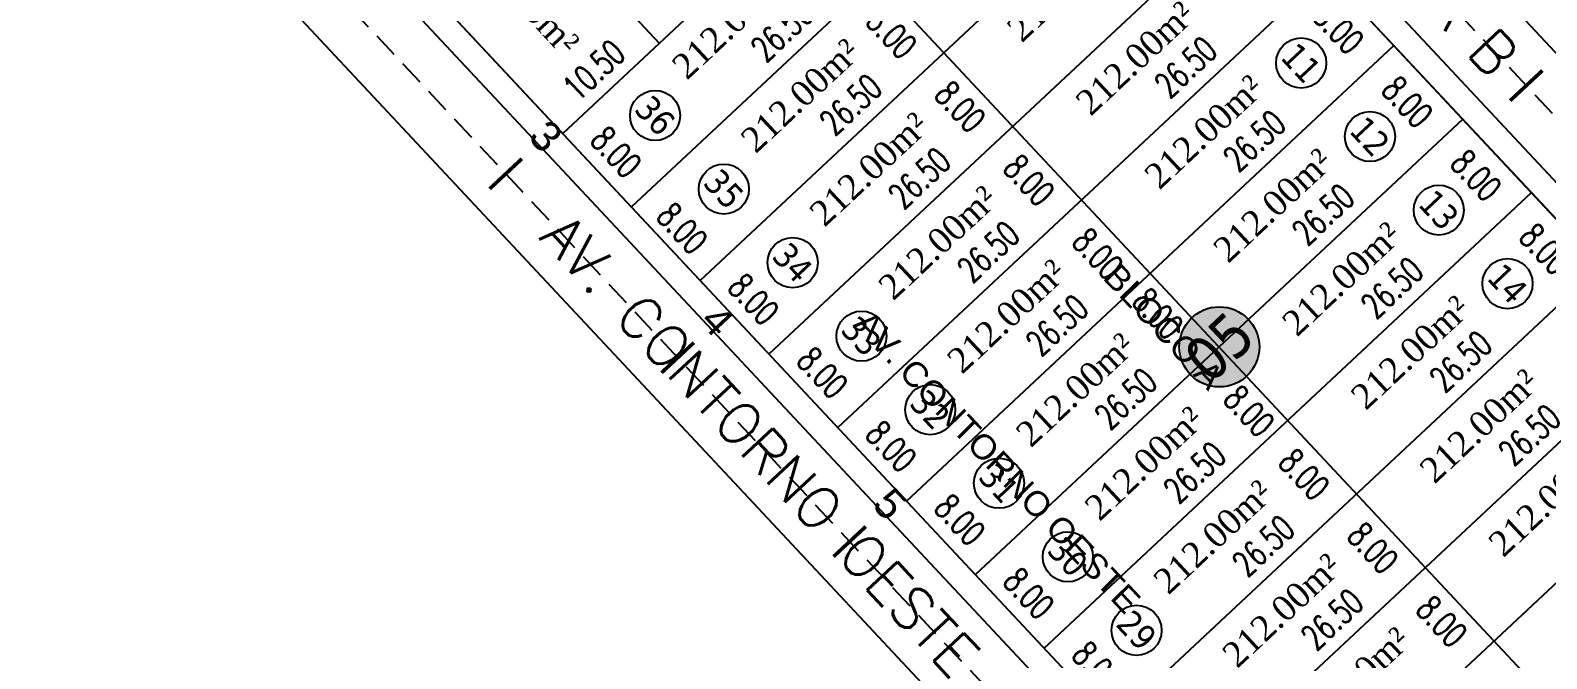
# Model space of a CAD drawing. Header units: metres. Extents: x 437145 to 443371, y 9612590 to 9615494.
# Drawn here: x 437210.6 to 437331.1, y 9614631.9 to 9614681.8 of the extents above; entities that cross this region are included whole.
import ezdxf

# ---------------------------------------------------------------- set-up
doc = ezdxf.new("R2010")
doc.units = ezdxf.units.M
doc.linetypes.add('ACAD_ISO02W100', pattern=[15, 12, -3])
doc.linetypes.add('DASHED2', pattern=[0.375, 0.25, -0.125])
for name, color, linetype in [('ADUTORA', 90, 'Continuous'), ('Auxiliar', 7, 'Continuous'), ('COTAS', 10, 'Continuous'), ('Eixo Acesso', 2, 'ACAD_ISO02W100'), ('Estacas', 7, 'Continuous'), ('Layer3', 1, 'Continuous'), ('M_FIO', 32, 'Continuous'), ('ÁREA', 7, 'Continuous')]:
    doc.layers.add(name, color=color, linetype=linetype)
doc.layers.add('Borda da Terraplenagem', color=7, linetype='Continuous', lineweight=13)
doc.layers.get('0').off()
doc.styles.add('ARIAL', font='arial.ttf')
doc.styles.add('COTAS', font='romans.shx', dxfattribs={"width": 0.7})
doc.styles.add('symplex', font='simplex.shx', dxfattribs={"bigfont": 'bigfont.shx'})
doc.styles.add('tahoma', font='tahoma.ttf')
doc.styles.add('ÁREA', font='times.ttf', dxfattribs={"height": 2})
doc.dimstyles.new('C-75', dxfattribs={"dimtxt": 2, "dimasz": 0.2, "dimexe": 0, "dimexo": 0, "dimgap": 1, "dimtad": 0, "dimzin": 4, "dimdsep": 46, "dimtxsty": 'COTAS', "dimblk1": 'BOL-COT', "dimblk2": 'BOL-COT', "dimsah": 1, "dimcen": 0.1, "dimse1": 1, "dimse2": 1, "dimsd1": 1, "dimsd2": 1, "dimclrd": 8, "dimclre": 256, "dimaunit": 1, "dimadec": 3, "dimazin": 0, "dimtfac": 0.5, "dimtix": 1, "dimtmove": 0, "dimatfit": 3, "dimldrblk": 'BOL-COT', "dimfxl": 1, "dimtolj": 1, "dimtzin": 0, "dimarcsym": 0})

# ---------------------------------------------------------------- blocks, each defined once
blk = doc.blocks.new('Est')
at = {"const_width": 0.2}
blk.add_lwpolyline([(0, -1.19999999925494), (0, 1.200000001117586)], dxfattribs=at)
blk = doc.blocks.new('*D116')
at = {"layer": 'Layer3', "transparency": 16777216, "insert": (2437.356523614372, 1121.551902017032), "char_height": 2, "attachment_point": 5, "rotation": 270.0020370568124, "style": 'COTAS'}
blk.add_mtext('\\A1;8.00', dxfattribs=at)
blk = doc.blocks.new('BOL-COT')
at = {"layer": 'COTAS'}
for p, q in [((-1.999999999999943, 8.53e-14), (2, 8.53e-14)), ((0, -2.999999999999971), (0, 3.000000000000028))]:
    blk.add_line(p, q, dxfattribs=at)
blk.add_circle((0, 0), 0.4, dxfattribs=at)
blk = doc.blocks.new('*D118')
at = {"layer": 'Layer3', "transparency": 16777216, "insert": (2440.523509064663, 1127.51355704512), "char_height": 2, "attachment_point": 5, "rotation": 0.002037042908394771, "style": 'COTAS'}
blk.add_mtext('\\A1;10.50', dxfattribs=at)
blk = doc.blocks.new('*D124')
at = {"layer": 'Layer3', "transparency": 16777216, "insert": (2437.066169890919, 1113.543074895104), "char_height": 2, "attachment_point": 5, "rotation": 270.0020370568134, "style": 'COTAS'}
blk.add_mtext('\\A1;8.00', dxfattribs=at)
blk = doc.blocks.new('*D125')
at = {"layer": 'Layer3', "transparency": 16777216, "insert": (2437.357092374173, 1105.551901903951), "char_height": 2, "attachment_point": 5, "rotation": 270.00203704430834, "style": 'COTAS'}
blk.add_mtext('\\A1;8.00', dxfattribs=at)
blk = doc.blocks.new('*D126')
at = {"layer": 'Layer3', "transparency": 16777216, "insert": (2437.357376898693, 1097.55190197287), "char_height": 2, "attachment_point": 5, "rotation": 270.00203704430646, "style": 'COTAS'}
blk.add_mtext('\\A1;8.00', dxfattribs=at)
blk = doc.blocks.new('*D127')
at = {"layer": 'Layer3', "transparency": 16777216, "insert": (2437.357661321637, 1089.551901917225), "char_height": 2, "attachment_point": 5, "rotation": 270.00203705181127, "style": 'COTAS'}
blk.add_mtext('\\A1;8.00', dxfattribs=at)
blk = doc.blocks.new('*D128')
at = {"layer": 'Layer3', "transparency": 16777216, "insert": (2437.35794574726, 1081.551901984044), "char_height": 2, "attachment_point": 5, "rotation": 270.00203704430544, "style": 'COTAS'}
blk.add_mtext('\\A1;8.00', dxfattribs=at)
blk = doc.blocks.new('*D129')
at = {"layer": 'Layer3', "transparency": 16777216, "insert": (2437.358229893284, 1073.551901987965), "char_height": 2, "attachment_point": 5, "rotation": 270.0020370505587, "style": 'COTAS'}
blk.add_mtext('\\A1;8.00', dxfattribs=at)
blk = doc.blocks.new('*D130')
at = {"layer": 'Layer3', "transparency": 16777216, "insert": (2437.358514270129, 1065.551901994276), "char_height": 2, "attachment_point": 5, "rotation": 270.0020370438891, "style": 'COTAS'}
blk.add_mtext('\\A1;8.00', dxfattribs=at)
blk = doc.blocks.new('*D141')
at = {"layer": 'Layer3', "transparency": 16777216, "insert": (2485.995139768138, 1089.54481428499), "char_height": 2, "attachment_point": 5, "rotation": 270.00203704972546, "style": 'COTAS'}
blk.add_mtext('\\A1;8.00', dxfattribs=at)
blk = doc.blocks.new('*D142')
at = {"layer": 'Layer3', "transparency": 16777216, "insert": (2485.995424191491, 1081.544814471221), "char_height": 2, "attachment_point": 5, "rotation": 270.00203705055924, "style": 'COTAS'}
blk.add_mtext('\\A1;8.00', dxfattribs=at)
blk = doc.blocks.new('*D143')
at = {"layer": 'Layer3', "transparency": 16777216, "insert": (2485.995708613681, 1073.544814417171), "char_height": 2, "attachment_point": 5, "rotation": 270.00203705139387, "style": 'COTAS'}
blk.add_mtext('\\A1;8.00', dxfattribs=at)
blk = doc.blocks.new('*D144')
at = {"layer": 'Layer3', "transparency": 16777216, "insert": (2485.995993045997, 1065.544814363486), "char_height": 2, "attachment_point": 5, "rotation": 270.00203704305534, "style": 'COTAS'}
blk.add_mtext('\\A1;8.00', dxfattribs=at)
blk = doc.blocks.new('*D157')
at = {"layer": 'Layer3', "transparency": 16777216, "insert": (2459.79613478164, 1049.520181631834), "char_height": 2, "attachment_point": 5, "rotation": 270.00203705722976, "style": 'COTAS'}
blk.add_mtext('\\A1;8.00', dxfattribs=at)
blk = doc.blocks.new('*D158')
at = {"layer": 'Layer3', "transparency": 16777216, "insert": (2459.795850362565, 1057.520181625003), "char_height": 2, "attachment_point": 5, "rotation": 270.00203705014326, "style": 'COTAS'}
blk.add_mtext('\\A1;8.00', dxfattribs=at)
blk = doc.blocks.new('*D159')
at = {"layer": 'Layer3', "transparency": 16777216, "insert": (2459.79556593374, 1065.52018161602), "char_height": 2, "attachment_point": 5, "rotation": 270.00203705764716, "style": 'COTAS'}
blk.add_mtext('\\A1;8.00', dxfattribs=at)
blk = doc.blocks.new('*D160')
at = {"layer": 'Layer3', "transparency": 16777216, "insert": (2460.032918965206, 1072.180255935747), "char_height": 2, "attachment_point": 5, "rotation": 270.0020370584808, "style": 'COTAS'}
blk.add_mtext('\\A1;8.00', dxfattribs=at)
blk = doc.blocks.new('*D161')
at = {"layer": 'Layer3', "transparency": 16777216, "insert": (2460.038176774654, 1082.78925527161), "char_height": 2, "attachment_point": 5, "rotation": 270.00203705222765, "style": 'COTAS'}
blk.add_mtext('\\A1;8.00', dxfattribs=at)
blk = doc.blocks.new('*D162')
at = {"layer": 'Layer3', "transparency": 16777216, "insert": (2459.794712656376, 1089.520181600205), "char_height": 2, "attachment_point": 5, "rotation": 270.0020370580636, "style": 'COTAS'}
blk.add_mtext('\\A1;8.00', dxfattribs=at)
blk = doc.blocks.new('*D163')
at = {"layer": 'Layer3', "transparency": 16777216, "insert": (2459.794428230433, 1097.520181594342), "char_height": 2, "attachment_point": 5, "rotation": 270.0020370518103, "style": 'COTAS'}
blk.add_mtext('\\A1;8.00', dxfattribs=at)
blk = doc.blocks.new('*D164')
at = {"layer": 'Layer3', "transparency": 16777216, "insert": (2459.794143804052, 1105.520181590581), "char_height": 2, "attachment_point": 5, "rotation": 270.0020370509775, "style": 'COTAS'}
blk.add_mtext('\\A1;8.00', dxfattribs=at)
blk = doc.blocks.new('*D165')
at = {"layer": 'Layer3', "transparency": 16777216, "insert": (2459.793859382795, 1113.520181582529), "char_height": 2, "attachment_point": 5, "rotation": 270.0020370584808, "style": 'COTAS'}
blk.add_mtext('\\A1;8.00', dxfattribs=at)
blk = doc.blocks.new('*D179')
at = {"layer": 'Layer3', "transparency": 16777216, "insert": (2453.561575706306, 1119.589864885765), "char_height": 2, "attachment_point": 5, "rotation": 0.002037055584484391, "style": 'COTAS'}
blk.add_mtext('\\A1;26.50', dxfattribs=at)
blk = doc.blocks.new('*D181')
at = {"layer": 'Layer3', "transparency": 16777216, "insert": (2453.561860143397, 1111.589864880177), "char_height": 2, "attachment_point": 5, "rotation": 0.00203705558449585, "style": 'COTAS'}
blk.add_mtext('\\A1;26.50', dxfattribs=at)
blk = doc.blocks.new('*D183')
at = {"layer": 'Layer3', "transparency": 16777216, "insert": (2453.562144521785, 1103.589864826161), "char_height": 2, "attachment_point": 5, "rotation": 0.00203705558449585, "style": 'COTAS'}
blk.add_mtext('\\A1;26.50', dxfattribs=at)
blk = doc.blocks.new('*D184')
at = {"layer": 'Layer3', "transparency": 16777216, "insert": (2475.024643979285, 1095.590627949085), "char_height": 2, "attachment_point": 5, "rotation": 0.002037059611661496, "style": 'COTAS'}
blk.add_mtext('\\A1;26.50', dxfattribs=at)
blk = doc.blocks.new('*D185')
at = {"layer": 'Layer3', "transparency": 16777216, "insert": (2453.562428903082, 1095.589864902529), "char_height": 2, "attachment_point": 5, "rotation": 0.002037055584484391, "style": 'COTAS'}
blk.add_mtext('\\A1;26.50', dxfattribs=at)
blk = doc.blocks.new('*D186')
at = {"layer": 'Layer3', "transparency": 16777216, "insert": (2475.024928486046, 1087.590627963986), "char_height": 2, "attachment_point": 5, "rotation": 0.002037051557278638, "style": 'COTAS'}
blk.add_mtext('\\A1;26.50', dxfattribs=at)
blk = doc.blocks.new('*D187')
at = {"layer": 'Layer3', "transparency": 16777216, "insert": (2453.562713408976, 1087.589864907186), "char_height": 2, "attachment_point": 5, "rotation": 0.00203705961173598, "style": 'COTAS'}
blk.add_mtext('\\A1;26.50', dxfattribs=at)
blk = doc.blocks.new('*D188')
at = {"layer": 'Layer3', "transparency": 16777216, "insert": (2475.025212738064, 1079.590627973299), "char_height": 2, "attachment_point": 5, "rotation": 0.002037051557324474, "style": 'COTAS'}
blk.add_mtext('\\A1;26.50', dxfattribs=at)
blk = doc.blocks.new('*D189')
at = {"layer": 'Layer3', "transparency": 16777216, "insert": (2453.562997661374, 1079.589864921156), "char_height": 2, "attachment_point": 5, "rotation": 0.0020370636389703814, "style": 'COTAS'}
blk.add_mtext('\\A1;26.50', dxfattribs=at)
blk = doc.blocks.new('*D190')
at = {"layer": 'Layer3', "transparency": 16777216, "insert": (2475.025497118139, 1071.590627976093), "char_height": 2, "attachment_point": 5, "rotation": 0.0020370475300327774, "style": 'COTAS'}
blk.add_mtext('\\A1;26.50', dxfattribs=at)
blk = doc.blocks.new('*D191')
at = {"layer": 'Layer3', "transparency": 16777216, "insert": (2453.56328204249, 1071.58986492395), "char_height": 2, "attachment_point": 5, "rotation": 0.002037043502798377, "style": 'COTAS'}
blk.add_mtext('\\A1;26.50', dxfattribs=at)
blk = doc.blocks.new('*D192')
at = {"layer": 'Layer3', "transparency": 16777216, "insert": (2475.025781763785, 1063.590627982612), "char_height": 2, "attachment_point": 5, "rotation": 0.002037043502878591, "style": 'COTAS'}
blk.add_mtext('\\A1;26.50', dxfattribs=at)
blk = doc.blocks.new('*D193')
at = {"layer": 'Layer3', "transparency": 16777216, "insert": (2453.563566687267, 1063.589864919293), "char_height": 2, "attachment_point": 5, "rotation": 0.002037047530021319, "style": 'COTAS'}
blk.add_mtext('\\A1;26.50', dxfattribs=at)
blk = doc.blocks.new('*D194')
at = {"layer": 'Layer3', "transparency": 16777216, "insert": (2475.026066188773, 1055.590627976093), "char_height": 2, "attachment_point": 5, "rotation": 0.002037055584507309, "style": 'COTAS'}
blk.add_mtext('\\A1;26.50', dxfattribs=at)
blk = doc.blocks.new('*D195')
at = {"layer": 'Layer3', "transparency": 16777216, "insert": (2453.563851113124, 1055.5898649314), "char_height": 2, "attachment_point": 5, "rotation": 0.002037051557261449, "style": 'COTAS'}
blk.add_mtext('\\A1;26.50', dxfattribs=at)
blk = doc.blocks.new('atutu')
at = {"layer": 'Layer3'}
h = blk.add_hatch(color=101, dxfattribs=at)
h.dxf.hatch_style = 1
h.set_gradient(color1=(131, 236, 156), color2=(83, 228, 117), one_color=1, tint=0.6100000143051147)
h.paths.add_polyline_path([(2464.101695373387, 1075.343589339736, 1), (2459.473493735097, 1079.713828426185, 1)])
at = {"layer": 'Layer3', "color": 0}
for points in [[(2445.772690356849, 1150.543349050316), (2445.773579187191, 1125.543349070805)], [(2461.777916551184, 1003.543953484255), (2461.772690225533, 1150.543953376222)], [(2435.272761456867, 1148.543011214915), (2435.2778447408, 1005.543011334124)], [(2488.272761431314, 1148.544895539391), (2488.277845544474, 1005.544895643699)], [(2435.273578990042, 1125.543011231679), (2488.273579156283, 1125.544895556155)], [(2435.273863380507, 1117.543011233541), (2488.273863583187, 1117.54489555988)], [(2435.274147806306, 1109.543011240992), (2488.27414800817, 1109.544895561743)], [(2435.274432232394, 1101.543011252168), (2488.2744324342, 1101.544895572919)], [(2435.274716658251, 1093.54301125403), (2488.274716860115, 1093.544895576644)], [(2435.275001083408, 1085.543011259618), (2488.275001285854, 1085.544895582232)], [(2435.275285510312, 1077.543011265206), (2488.275285711885, 1077.54489558782)], [(2435.275569935237, 1069.543011272657), (2488.275570137974, 1069.544895593408)], [(2435.275854361093, 1061.543011276382), (2488.275854562841, 1061.54489559527)], [(2435.276138788055, 1053.543011285696), (2488.276138989803, 1053.544895608309)], [(2435.276423212863, 1045.543011293146), (2488.2764234156, 1045.544895613897)]]:
    blk.add_lwpolyline(points, dxfattribs=at)
for centre, radius in [((2441.603687026154, 1121.563829727802), 1.990958139869911), ((2441.603971462488, 1113.56382973339), 1.990958139869911), ((2441.604255841545, 1105.563829675648), 1.990958139869911), ((2441.60454022293, 1097.563829748291), 1.990958139869911), ((2441.604824729055, 1089.563829755741), 1.990958139869911), ((2481.944891821151, 1089.565264011133), 1.990958139869911), ((2441.605108981626, 1081.563829759467), 1.990958139869911), ((2481.945176072791, 1081.565264016721), 1.990958139869911), ((2461.787594552408, 1077.528688438567), 3.182736247992434), ((2441.605393360916, 1073.563829765055), 1.990958139869911), ((2481.945460453129, 1073.565264020446), 1.990958139869911), ((2441.605678006914, 1065.563829766917), 1.990958139869911), ((2481.945745098137, 1065.565264027896), 1.990958139869911)]:
    blk.add_circle(centre, radius, dxfattribs=at)
at = {"layer": 'M_FIO'}
for points in [[(2426.272608215013, 1186.078127000812), (2426.281633429137, 928.7582834980966)], [(2426.272608216119, 1186.078127000812), (2426.281633430243, 928.7582834980966)], [(2433.273913008068, 1149.37254831973), (2433.27905517947, 1004.715948466542)], [(2433.273913009174, 1149.37254831973), (2433.279055180576, 1004.715948466542)], [(2490.272731976375, 1149.373393770638), (2490.277874996968, 1004.716539625409)], [(2490.27273197748, 1149.373393770638), (2490.277874998074, 1004.716539625409)], [(2497.272731973639, 1149.373642636794), (2497.277874993475, 1004.716788502741)], [(2497.272731974744, 1149.373642636794), (2497.277874994581, 1004.716788502741)]]:
    blk.add_lwpolyline(points, dxfattribs=at)
at = {"layer": 'ADUTORA', "color": 7, "style": 'symplex'}
for s, p in [('AV. CONTORNO OESTE', (2428.141617552168, 1120.794686884019)), ('RUA PROJETADA B', (2491.987579378149, 1118.543453418049))]:
    blk.add_text(s, height=3.284297485517897, rotation=270.0256716937466, dxfattribs=at).set_placement(p)
at = {"layer": 'Layer3', "color": 5, "char_height": 1.999999999999999, "attachment_point": 5, "rotation": 270.0497252510426, "style": 'tahoma'}
for s, insert in [('\\A1;36', (2441.603687026329, 1121.563829727802)), ('\\A1;35', (2441.603971462662, 1113.563829735252)), ('\\A1;34', (2441.604255841778, 1105.563829679373)), ('\\A1;33', (2441.604540223163, 1097.563829750153)), ('\\A1;32', (2441.604824729287, 1089.563829755741)), ('\\A1;11', (2481.944891821326, 1089.565264011133)), ('\\A1;31', (2441.60510898186, 1081.563829761329)), ('\\A1;12', (2481.945176072791, 1081.565264020446)), ('\\A1;30', (2441.605393361091, 1073.56382976878)), ('\\A1;13', (2481.945460453246, 1073.565264024171)), ('\\A1;29', (2441.605678007089, 1065.56382976878)), ('\\A1;14', (2481.945745098196, 1065.565264031622))]:
    blk.add_mtext(s, dxfattribs=dict(at, insert=insert))
at = {"layer": 'Layer3', "color": 1, "insert": (2461.787594553747, 1077.528708884823), "char_height": 3.499999999999999, "attachment_point": 5, "rotation": 0.0020370548664193034, "style": 'tahoma'}
blk.add_mtext('\\A1;05', dxfattribs=at)
at = {"layer": 'ÁREA', "linetype": 'Continuous', "lineweight": -2, "extrusion": (-0.0006588081243978, -0.0262267346955952, 0.9996558029437244), "style": 'ÁREA'}
blk.add_text('260.50m²', height=1.999999999999999, rotation=270.9999999799873, dxfattribs=at).set_placement((2410.056657647323, 1201.876041010312, -36.05589480142024))
at = {"layer": 'ÁREA', "linetype": 'Continuous', "lineweight": -2, "extrusion": (0.0262307824511418, -0.0004708427962515, 0.9996558029437244), "style": 'ÁREA'}
for p in [(1165.561082192748, -2424.092624588404, 59.06490061258239), (1149.949617196766, -2445.831606763078, 59.63541935313156), (1141.95091087502, -2445.975418524195, 59.63919355491729), (1133.952204494262, -2446.119230422611, 59.64296776034172), (1125.953498100638, -2446.263042227037, 59.64674196324859), (1117.954791703523, -2446.406854044504, 59.65051616648039), (1109.956085323085, -2446.550665857016, 59.6542903695658), (1101.957378927703, -2446.694477667236, 59.65806457259014), (1093.958672545416, -2446.838289480481, 59.6618387756693)]:
    blk.add_text('212.00m²', height=1.999999999999999, rotation=270.9999999484056, dxfattribs=at).set_placement(p)
at = {"layer": 'ÁREA', "linetype": 'Continuous', "lineweight": -2, "extrusion": (0.02623078245114181, -0.0004708427962515001, 0.9996558029437245), "style": 'ÁREA'}
for p in [(1157.562375792227, -2424.236436423749, 59.06867481599316), (1149.563669338262, -2424.380248187647, 59.07244901783001), (1141.564963012836, -2424.524059951334, 59.07622321966224), (1133.566256620782, -2424.667871843141, 59.07999742496695), (1125.567550242147, -2424.811683652303, 59.08377162802174), (1117.568843841289, -2424.955495468849, 59.08754583114388), (1109.570137453335, -2425.099307277768, 59.09132003428418), (1101.571431056089, -2425.243119087908, 59.09509423718542), (1093.57272468129, -2425.386930903169, 59.09886844040212)]:
    blk.add_text('212.00m²', height=1.999999999999999, rotation=270.9999999484056, dxfattribs=at).set_placement(p)
at = {"layer": 'Layer3', "color": 0}
for p1, p2, distance, picture, middle in [((2435.273579047784, 1125.543011231679), (2445.773579186318, 1125.543384539294), 1.9703591608792623, '*D118', (2440.523509064663, 1127.51355704512)), ((2435.564217106638, 1125.551838297728), (2435.564501533425, 1117.551838301453), 1.7921642954728665, '*D116', (2437.356523614372, 1121.551902017032)), ((2440.31164840489, 1117.543190347362), (2466.811648506404, 1117.544132510531), 2.0462034581122976, '*D179', (2453.561575706306, 1119.589864885765)), ((2435.27386337946, 1117.543011173937), (2435.274147806247, 1109.543011181387), 1.7921642991986115, '*D124', (2437.066169890919, 1113.543074895104)), ((2457.263094887103, 1117.520091606635), (2457.263379314123, 1109.520091614085), 2.5306222837821832, '*D165', (2459.793859382795, 1113.520181582529)), ((2440.311932842038, 1109.543190349224), (2466.811932943436, 1109.544132512394), 2.0462034506612627, '*D181', (2453.561860143397, 1111.589864880177)), ((2435.564785864926, 1109.551838180381), (2435.565070289968, 1101.55183819342), 1.7921642978589118, '*D125', (2437.357092374173, 1105.551901903951)), ((2457.263379314123, 1109.520091614085), (2457.263663740096, 1101.520091623399), 2.5306222785425723, '*D164', (2459.794143804052, 1105.520181590581)), ((2440.312217220455, 1101.54319029707), (2466.812217321795, 1101.544132460239), 2.0462034487990723, '*D183', (2453.562144521785, 1103.589864826161)), ((2435.565070384206, 1101.551838253024), (2435.565354809247, 1093.551838258612), 1.7921643030998753, '*D126', (2437.357376898693, 1097.55190197287)), ((2457.263663739863, 1101.520091619673), (2457.263948165952, 1093.520091625261), 2.530622279124196, '*D163', (2459.794428230433, 1097.520181594342)), ((2440.312501601666, 1093.543190362263), (2466.81250170318, 1093.544132525432), 2.0462034599753975, '*D185', (2453.562428903082, 1095.589864902529)), ((2461.774716677634, 1093.543953413474), (2488.274716779904, 1093.544895578506), 2.046203454388377, '*D184', (2475.024643979285, 1095.590627949085)), ((2435.565354808956, 1093.551838195282), (2435.565639235045, 1085.551838204596), 1.7921643007683936, '*D127', (2437.357661321637, 1089.551901917225)), ((2457.26394816502, 1093.520091625261), (2457.264232591982, 1085.520091630849), 2.530622279473451, '*D162', (2459.794712656376, 1089.520181600205)), ((2488.274716864189, 1093.5448953345), (2488.275001289987, 1085.544895338225), -2.279719310390826, '*D141', (2485.995139768138, 1089.54481428499)), ((2440.31278610779, 1085.543190367851), (2466.81278620913, 1085.544132532883), 2.046203458112303, '*D187', (2453.562713408976, 1087.589864907186)), ((2461.775001184631, 1085.543953420925), (2488.275001285854, 1085.544895582232), 2.0462034637002287, '*D186', (2475.024928486046, 1087.590627963986)), ((2457.50741228289, 1086.789165295991), (2457.507696709037, 1078.789165303442), 2.530622280289259, '*D161', (2460.038176774654, 1082.78925527161)), ((2435.565639237082, 1085.551838266063), (2435.565923662123, 1077.551838267925), 1.7921642987906892, '*D128', (2437.35794574726, 1081.551901984044)), ((2488.275001285796, 1085.544895520765), (2488.27528571171, 1077.54489552449), -2.2797193087014405, '*D142', (2485.995424191491, 1081.544814471221)), ((2440.313070360362, 1077.543190369713), (2466.813070461644, 1077.544132536608), 2.0462034692881796, '*D189', (2453.562997661374, 1079.589864921156)), ((2461.775285437028, 1077.543953422788), (2488.275285537495, 1077.544895584095), 2.046203471150127, '*D188', (2475.025212738064, 1079.590627973299)), ((2435.565923384298, 1077.551838269788), (2435.566207810213, 1069.551838271651), 1.7921642971604268, '*D129', (2437.358229893284, 1073.551901987965)), ((2488.275285712525, 1077.544895464885), (2488.275570138556, 1069.544895472336), -2.2797193133007565, '*D143', (2485.995708613681, 1073.544814417171)), ((2457.50215447778, 1076.180165959853), (2457.5024389048, 1068.180165967304), 2.530622275515331, '*D160', (2460.032918965206, 1072.180255935747)), ((2440.313354740758, 1069.543190384615), (2466.813354842039, 1069.544132542196), 2.046203461837346, '*D191', (2453.56328204249, 1071.58986492395)), ((2461.775569816551, 1069.543953433964), (2488.275569917833, 1069.544895593408), 2.0462034637002233, '*D190', (2475.025497118139, 1071.590627976093)), ((2435.566207764578, 1069.551838275376), (2435.566492189561, 1061.551838279101), 1.7921642941927383, '*D130', (2437.358514270129, 1065.551901994276)), ((2457.264801442763, 1069.520091640163), (2457.265085869667, 1061.520091647613), 2.5306222791242052, '*D159', (2459.79556593374, 1065.52018161602)), ((2488.275570140302, 1069.544895412731), (2488.275854565169, 1061.544895416457), -2.279719308178925, '*D144', (2485.995993045997, 1065.544814363486)), ((2440.313639385591, 1061.54319038834), (2466.813639487047, 1061.544132547784), 2.046203452524125, '*D193', (2453.563566687267, 1063.589864919293)), ((2461.775854462548, 1061.543953437689), (2488.275854562841, 1061.54489559527), 2.046203467426191, '*D192', (2475.025781763785, 1063.590627982612)), ((2457.2650858699, 1061.520091649476), (2457.265370295756, 1053.520091656926), 2.530622281336539, '*D158', (2459.795850362565, 1057.520181625003)), ((2440.313923811622, 1053.543190392065), (2466.81392391302, 1053.544132553372), 2.0462034599751657, '*D195', (2453.563851113124, 1055.5898649314)), ((2461.776138887473, 1053.543953443277), (2488.276138988755, 1053.544895606446), 2.0462034525252717, '*D194', (2475.026066188773, 1055.590627976093)), ((2457.265370294825, 1053.520091656926), (2457.26565472167, 1045.520091662514), 2.53062227499237, '*D157', (2459.79613478164, 1049.520181631834))]:
    dim = blk.add_aligned_dim(p1=p1, p2=p2, distance=distance, dimstyle='C-75', dxfattribs=at)
    dim.commit()
    dim.dimension.update_dxf_attribs({"geometry": picture, "text_midpoint": middle})

msp = doc.modelspace()

# ---------------------------------------------------------------- linework, layer by layer
at = {"layer": 'Auxiliar', "color": 2, "linetype": 'Continuous', "lineweight": -3}
for p, q in [((437373.5688433972, 9614622.142850906), (437275.9091018989, 9614726.601334944)), ((437334.8551310449, 9614585.947225632), (437237.1937196962, 9614690.405766409))]:
    msp.add_line(p, q, dxfattribs=at)
at = {"layer": 'Borda da Terraplenagem', "color": 2}
msp.add_lwpolyline([(437334.8551310449, 9614585.947225632), (437337.6802910735, 9614585.852194423), (437373.4737560893, 9614619.316022588), (437373.5688433975, 9614622.142850906), (437275.9091018989, 9614726.601334944), (437273.0822735672, 9614726.696422255), (437237.2896697217, 9614693.233401302), (437237.193719696, 9614690.405766409)], close=True, dxfattribs=at)
at = {"layer": 'Eixo Acesso', "color": 3, "linetype": 'DASHED2', "lineweight": -3, "ltscale": 8}
for p, q in [((437274.8047205539, 9614735.836071666), (437382.7084929626, 9614620.420401756)), ((437207.4037782513, 9614714.217840623), (437335.9587053592, 9614576.71335212))]:
    msp.add_line(p, q, dxfattribs=at)

# ---------------------------------------------------------------- block references
at = {"rotation": 43.07140519794264}
msp.add_blockref('atutu', (436242.5698856535, 9612188.321055599), dxfattribs=at)
at = {"layer": 'Estacas', "color": 7, "linetype": 'Continuous', "lineweight": -3, "xscale": 1.458333333106969, "yscale": 1.458333333106969, "zscale": 1.458333333106969}
for p, rotation in [((437329.439540975, 9614677.397758912), 313.0734422439732), ((437248.3798935669, 9614670.38910606), 313.0734422435836), ((437262.0385986722, 9614655.779527873), 313.0734422435836), ((437275.6973037772, 9614641.169949684), 313.0734422435836)]:
    msp.add_blockref('Est', p, dxfattribs=dict(at, rotation=rotation))

# ---------------------------------------------------------------- texts
at = {"layer": 'ADUTORA', "color": 7, "extrusion": (0.2523981432401358, 0.1002419811213371, 0.9624171250085908), "style": 'ARIAL'}
for s, p in [('BLOCO A', (8774307.91393431, -3806657.835198874, 1074165.406353998)), ('AV. CONTORNO OESTE', (8774311.765865322, -3806607.364211587, 1074271.406456647))]:
    msp.add_text(s, height=2, rotation=202.2865637537625, dxfattribs=at).set_placement(p)
at = {"layer": 'Estacas', "color": 7, "linetype": 'Continuous', "lineweight": -3, "char_height": 2.399999999999999, "attachment_point": 8, "rotation": 313.0734422435836, "style": 'ARIAL'}
for s, insert in [('{\\C256;3}', (437250.6809021316, 9614672.540352115)), ('{\\C256;4}', (437264.3396072368, 9614657.930773923)), ('{\\C256;5}', (437277.9983123421, 9614643.321195737))]:
    msp.add_mtext(s, dxfattribs=dict(at, insert=insert))

doc.saveas('drawing.dxf')
